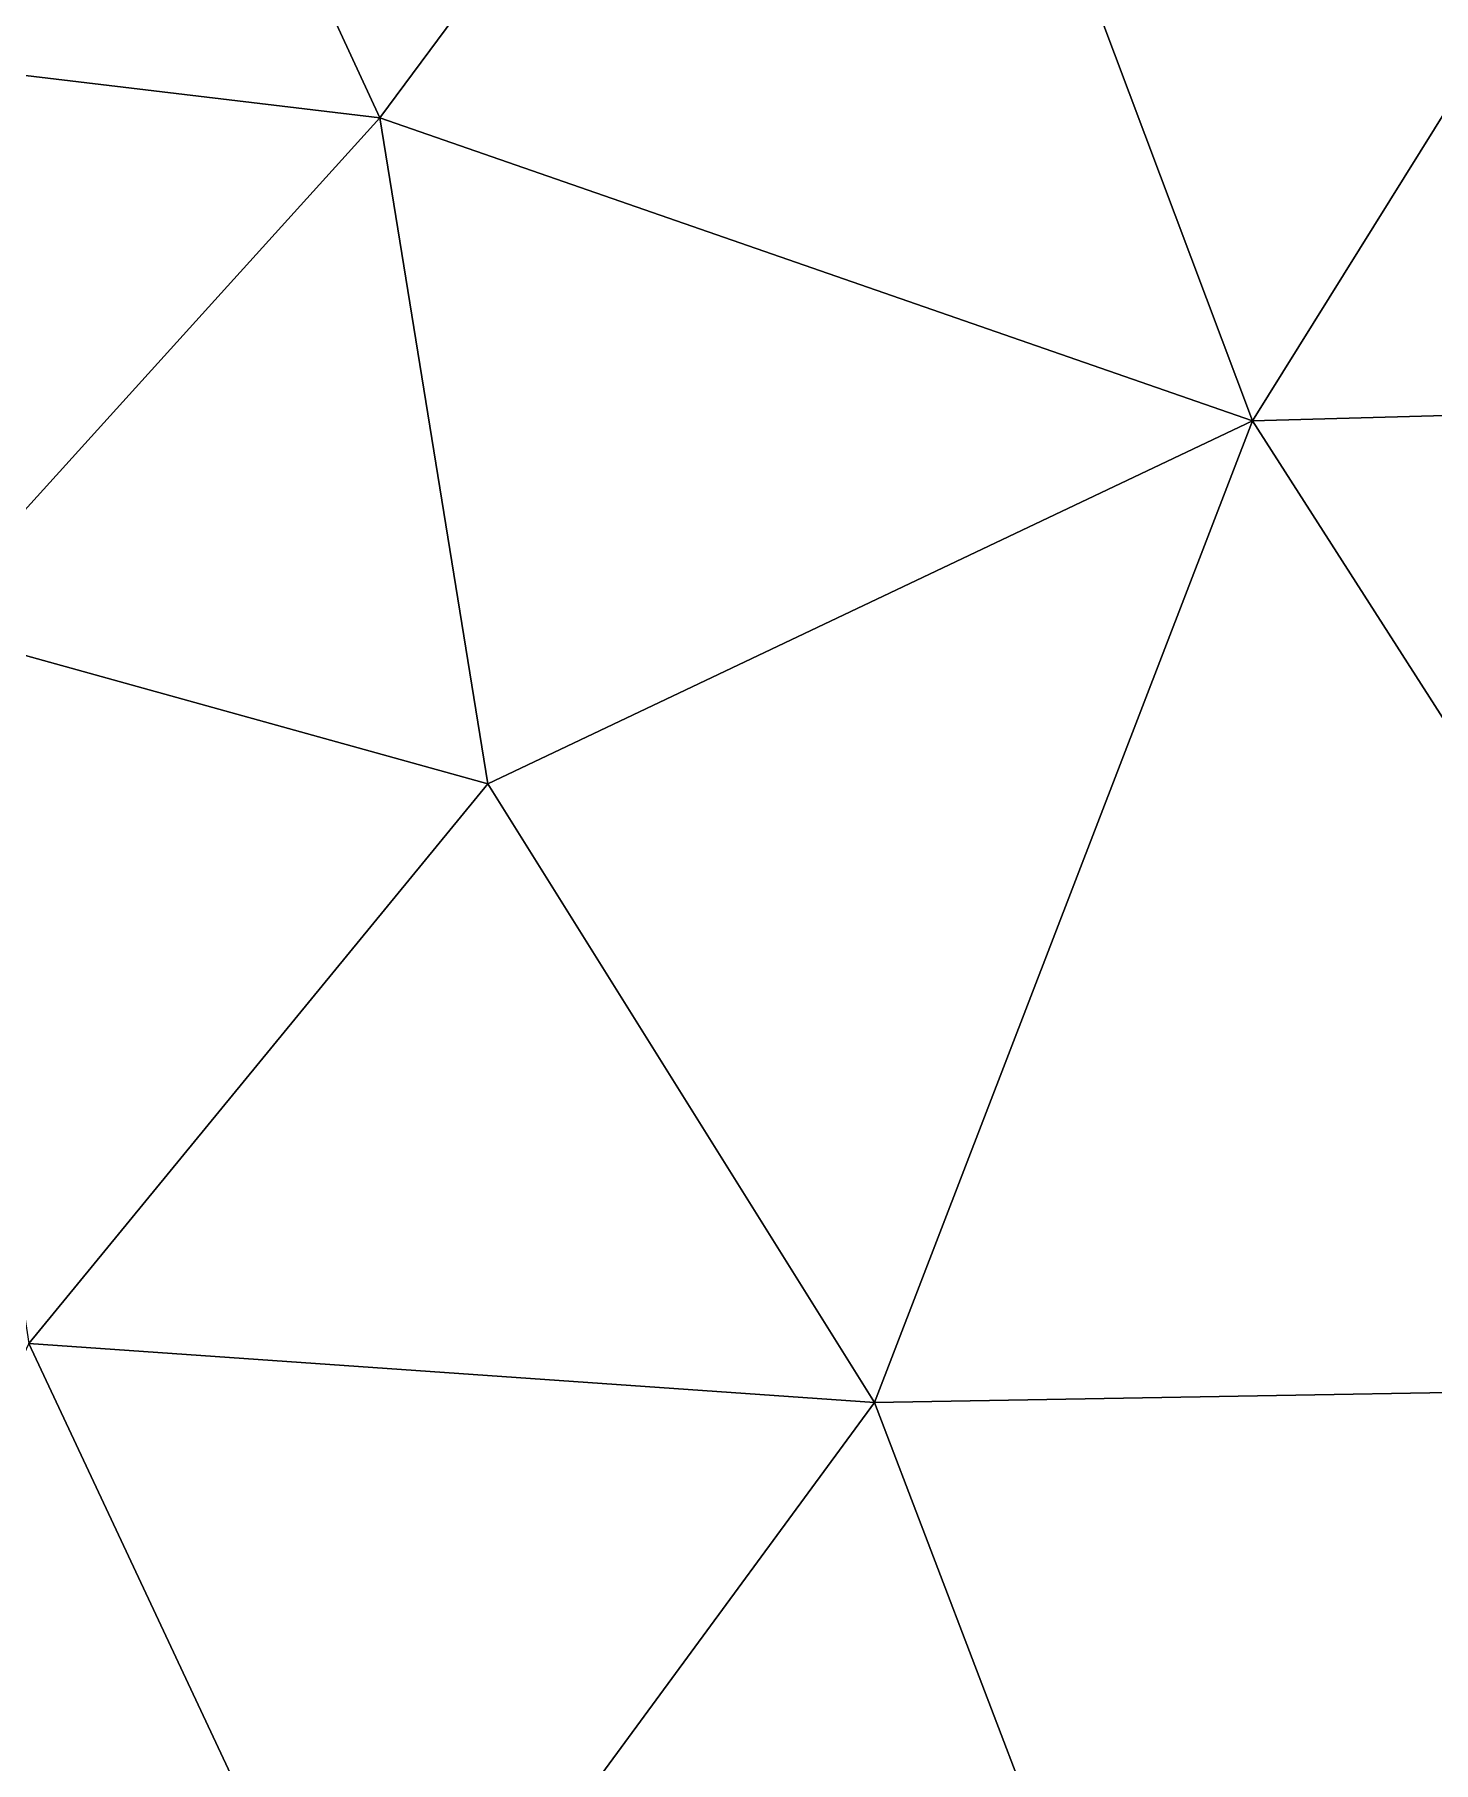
# Model space of a CAD drawing. Header units: metres. Extents: x 2 to 72, y -280 to 0.
# Drawn here: x 22.75 to 37.25, y -152.34 to -134.43 of the extents above; entities that cross this region are included whole.
import ezdxf

# ---------------------------------------------------------------- set-up
doc = ezdxf.new("R2010")
doc.units = ezdxf.units.M

msp = doc.modelspace()

# ---------------------------------------------------------------- linework, layer by layer
at = {"layer": 'layer', "color": 0}
for points in [[(19.5282, -134.481), (22.8072, -127.68), (15.8603, -129.432)], [(26.3274, -135.295), (22.8072, -127.68), (19.5282, -134.481)], [(26.3274, -135.295), (31.5485, -128.26), (22.8072, -127.68)], [(35.3748, -138.436), (41.8466, -128.048), (31.5485, -128.26)], [(47.2597, -138.108), (41.8466, -128.048), (35.3748, -138.436)], [(35.3748, -138.436), (31.5485, -128.26), (26.3274, -135.295)], [(21.5555, -140.565), (26.3274, -135.295), (19.5282, -134.481)], [(27.4474, -142.2), (26.3274, -135.295), (21.5555, -140.565)], [(27.4474, -142.2), (35.3748, -138.436), (26.3274, -135.295)], [(41.7784, -148.433), (47.2597, -138.108), (35.3748, -138.436)], [(31.4564, -148.612), (35.3748, -138.436), (27.4474, -142.2)], [(41.7784, -148.433), (35.3748, -138.436), (31.4564, -148.612)], [(22.6903, -148), (27.4474, -142.2), (21.5555, -140.565)], [(31.4564, -148.612), (27.4474, -142.2), (22.6903, -148)], [(26.2786, -155.661), (22.6903, -148), (19.4711, -154.853)], [(26.2786, -155.661), (31.4564, -148.612), (22.6903, -148)], [(35.351, -158.819), (41.7784, -148.433), (31.4564, -148.612)], [(47.2445, -158.487), (41.7784, -148.433), (35.351, -158.819)], [(35.351, -158.819), (31.4564, -148.612), (26.2786, -155.661)]]:
    msp.add_3dface(points, dxfattribs=at)

doc.saveas('drawing.dxf')
